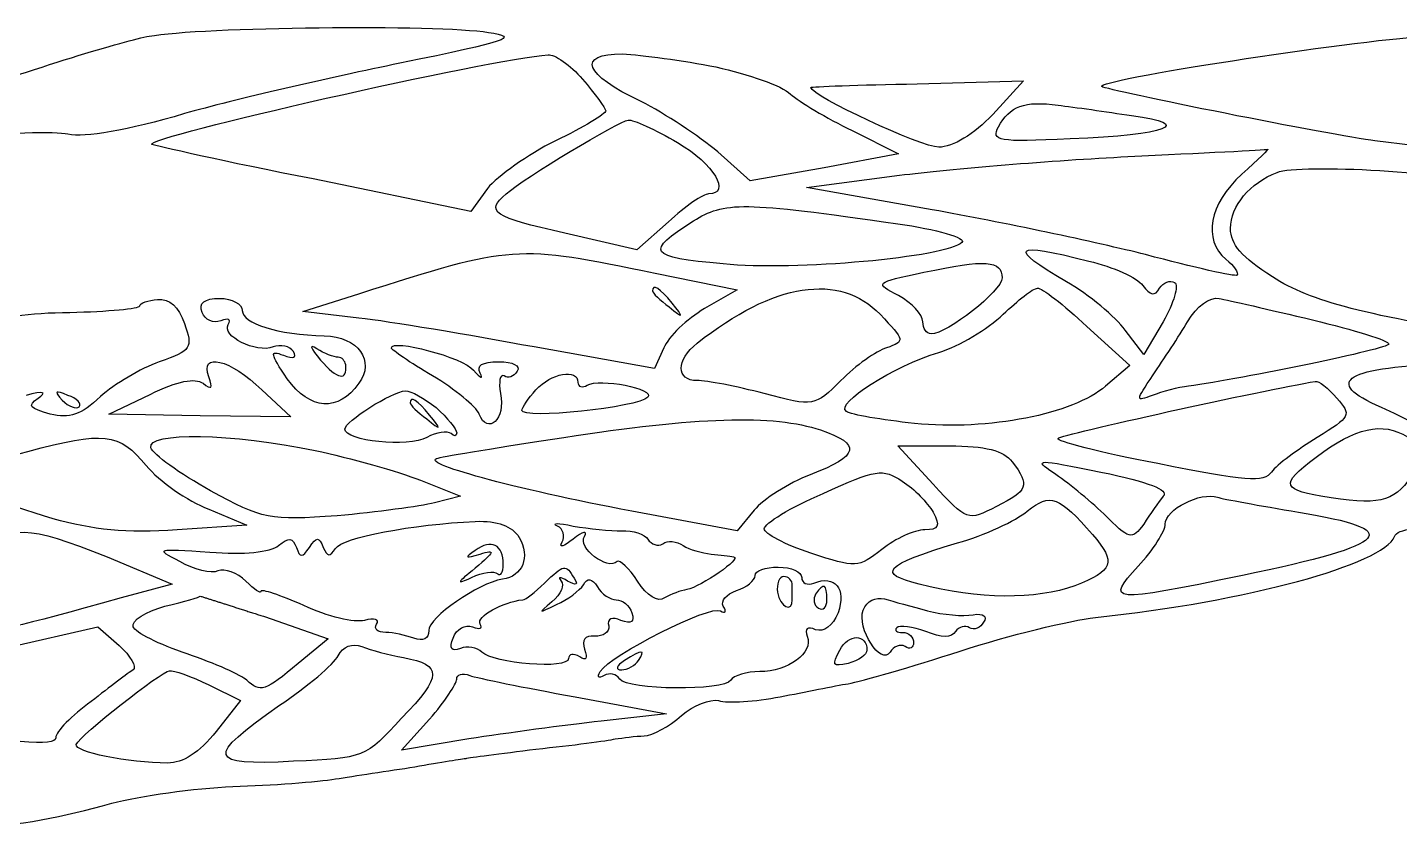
# Model space of a CAD drawing. Header units: millimetres. Extents: x -264 to 389, y -90 to 473.
# Drawn here: x 102.2 to 203.2, y -77.2 to -18.2 of the extents above; entities that cross this region are included whole.
import ezdxf

# ---------------------------------------------------------------- set-up
doc = ezdxf.new("R2010")
doc.units = ezdxf.units.MM
doc.layers.get('0').update_dxf_attribs({"linetype": 'CONTINUOUS'})

msp = doc.modelspace()

# ---------------------------------------------------------------- linework, layer by layer
for p, q in [((167.69, -22.3), (175.51, -22.09)), ((175.51, -22.09), (173.24, -24.56)), ((162.89, -25.73), (166.32, -27.44)), ((204.17, -26.82), (201.36, -26.48)), ((155.41, -29.43), (153.01, -27.3)), ((166.32, -27.44), (160.83, -28.47)), ((160.83, -28.47), (155.41, -29.43)), ((159.53, -29.91), (166.39, -29.02)), ((134.84, -31.69), (123.25, -29.29)), ((136.07, -29.98), (134.84, -31.69)), ((168.79, -31.56), (159.53, -29.91)), ((147.05, -34.5), (141.77, -33.27)), ((149.38, -32.45), (147.05, -34.5)), ((148.42, -36.22), (154.45, -37.45)), ((122.5, -39.03), (126.61, -37.73)), ((154.45, -37.45), (152.05, -38.82)), ((126.61, -39.51), (122.5, -39.03)), ((180.17, -40.13), (183.33, -43.01)), ((185.79, -39.78), (184.35, -42.19)), ((184.35, -42.19), (182.98, -40.4)), ((148.35, -43.21), (139.5, -41.64)), ((149.04, -41.71), (148.35, -43.21)), ((183.33, -43.01), (181.54, -44.52)), ((108.23, -46.57), (111.25, -45.13)), ((119.48, -44.79), (121.6, -46.78)), ((114.95, -46.71), (108.23, -46.57)), ((121.6, -46.78), (114.95, -46.71)), ((168.86, -51.72), (166.25, -48.91)), ((166.25, -48.91), (170.02, -48.91)), ((131.14, -51.44), (134.09, -52.61)), ((134.09, -52.61), (132.17, -53.09)), ((115.57, -53.57), (118.38, -54.74)), ((154.45, -55.15), (146.7, -53.71)), ((155.69, -53.64), (154.45, -55.15)), ((118.38, -54.74), (113.24, -55.08)), ((108.09, -57.07), (112.89, -59.06)), ((112.89, -59.06), (109.12, -60.08)), ((119.68, -61.46), (124.35, -63.1)), ((100.76, -63.72), (107.41, -62.21)), ((107.41, -62.21), (108.99, -63.58)), ((124.35, -63.1), (122.15, -64.89)), ((115.57, -66.46), (117.9, -67.63)), ((142.52, -67.35), (149.24, -68.59)), ((117.9, -67.63), (116.12, -69.89)), ((149.24, -68.59), (144.44, -69.14)), ((129.76, -71.26), (131.82, -69)), ((134.7, -70.44), (129.76, -71.26))]:
    msp.add_line(p, q)
for points, degree in [([(111.18, -18.8), (114.95, -18.11), (132.44, -17.91), (136.14, -18.52)], 3), ([(96.09, -23.46), (102.68, -21.2), (109.47, -19.07), (111.18, -18.8)], 3), ([(136.14, -18.52), (138.47, -18.87), (137.72, -19.14), (129.63, -20.79)], 3), ([(181.27, -22.5), (180.72, -22.02), (199.51, -19.14), (205.07, -18.8)], 3), ([(111.39, -26.75), (110.91, -26.21), (136.35, -20.45), (140.53, -20.17)], 3), ([(140.53, -20.17), (141.01, -20.1), (142.18, -20.93), (143.07, -21.95)], 3), ([(147.39, -23.6), (143.14, -21.61), (142.59, -20.1), (146.02, -20.1)], 3), ([(146.02, -20.1), (147.39, -20.17), (150.48, -20.58), (152.88, -21.06)], 3), ([(129.63, -20.79), (124.55, -21.82), (117.42, -23.46), (113.79, -24.49)], 3), ([(152.88, -21.06), (155.28, -21.61), (157.75, -22.43), (158.36, -23.05)], 3), ([(143.07, -21.95), (143.96, -23.05), (144.78, -24.08), (144.78, -24.29)], 3), ([(158.36, -23.05), (158.98, -23.6), (161.04, -24.83), (162.89, -25.73)], 3), ([(159.87, -22.57), (159.87, -22.5), (163.37, -22.37), (167.69, -22.3)], 3), ([(169.27, -26.96), (168.03, -26.96), (159.87, -23.19), (159.87, -22.57)], 3), ([(201.36, -26.48), (198.41, -26.14), (181.61, -22.78), (181.27, -22.5)], 3), ([(153.01, -27.3), (151.64, -26.14), (149.1, -24.49), (147.39, -23.6)], 3), ([(173.66, -25.45), (174.48, -23.94), (175.58, -23.53), (178.05, -23.87)], 3), ([(178.05, -23.87), (179.21, -24.01), (181.61, -24.35), (183.46, -24.63)], 3), ([(113.79, -24.49), (109.6, -25.73), (106.45, -26.27), (105.21, -26)], 3), ([(137.45, -30.39), (138.75, -29.22), (145.74, -25.04), (146.43, -24.97)], 3), ([(144.78, -24.29), (144.78, -24.49), (143.14, -25.52), (141.08, -26.48)], 3), ([(146.43, -24.97), (146.77, -24.9), (148.42, -25.66), (150.06, -26.62)], 3), ([(173.24, -24.56), (171.87, -26), (170.3, -26.96), (169.27, -26.96)], 3), ([(183.46, -24.63), (188.2, -25.25), (186.14, -26.07), (178.94, -26.34)], 3), ([(105.21, -26), (103.43, -25.59), (90.26, -26.55), (85.81, -27.3)], 3), ([(178.94, -26.34), (173.59, -26.62), (173.11, -26.48), (173.66, -25.45)], 3), ([(123.25, -29.29), (116.87, -28.06), (111.52, -26.82), (111.39, -26.75)], 3), ([(141.08, -26.48), (139.02, -27.51), (136.83, -29.09), (136.07, -29.98)], 3), ([(150.06, -26.62), (152.74, -28.19), (154.04, -30.39), (152.33, -30.39)], 3), ([(183.19, -27.65), (188.68, -27.37), (193.27, -27.17), (193.48, -27.1)], 3), ([(193.48, -27.1), (193.61, -27.03), (192.79, -27.85), (191.56, -28.95)], 3), ([(166.39, -29.02), (170.16, -28.54), (177.7, -27.92), (183.19, -27.65)], 3), ([(191.56, -28.95), (189.16, -31.14), (188.68, -33.75), (190.39, -35.19)], 3), ([(190.73, -32.93), (190.73, -31.28), (192.17, -29.57), (194.16, -28.81)], 3), ([(194.16, -28.81), (195.81, -28.13), (207.26, -28.81), (210.28, -29.77)], 3), ([(141.77, -33.27), (136.49, -32.1), (135.87, -31.69), (137.45, -30.39)], 3), ([(152.33, -30.39), (151.98, -30.39), (150.61, -31.28), (149.38, -32.45)], 3), ([(151.23, -32.38), (153.49, -30.94), (154.8, -30.94), (166.25, -32.58)], 3), ([(184.49, -34.85), (180.93, -33.96), (173.86, -32.45), (168.79, -31.56)], 3), ([(153.42, -35.53), (147.87, -35.05), (147.6, -34.64), (151.23, -32.38)], 3), ([(166.25, -32.58), (169.13, -33), (171.32, -33.61), (170.98, -33.96)], 3), ([(193.82, -36.49), (191.56, -35.05), (190.73, -34.09), (190.73, -32.93)], 3), ([(170.98, -33.96), (169.88, -35.05), (158.64, -36.08), (153.42, -35.53)], 3), ([(126.61, -37.73), (137.99, -34.09), (138.13, -34.09), (148.42, -36.22)], 3), ([(178.66, -36.84), (174.27, -34.3), (174.68, -33.89), (180.31, -35.33)], 3), ([(191.21, -36.36), (191.08, -36.49), (188.06, -35.81), (184.49, -34.85)], 3), ([(190.39, -35.19), (191.01, -35.67), (191.35, -36.22), (191.21, -36.36)], 3), ([(166.32, -37.86), (164.53, -36.97), (164.53, -36.9), (168.17, -36.15)], 3), ([(168.17, -36.15), (172.7, -35.19), (173.93, -35.26), (173.93, -36.56)], 3), ([(180.31, -35.33), (182.09, -35.74), (183.87, -36.56), (184.29, -37.11)], 3), ([(149.65, -38.41), (148.76, -37.32), (148.21, -36.97), (148.21, -37.52)], 3), ([(173.93, -36.56), (173.93, -37.52), (169.88, -40.68), (168.72, -40.68)], 3), ([(174, -39.24), (175.1, -38.21), (176.19, -37.32), (176.54, -37.32)], 3), ([(176.54, -37.32), (176.81, -37.25), (178.46, -38.55), (180.17, -40.13)], 3), ([(182.98, -40.4), (182.3, -39.44), (180.31, -37.8), (178.66, -36.84)], 3), ([(184.29, -37.11), (184.83, -37.86), (185.18, -37.93), (185.52, -37.32)], 3), ([(185.52, -37.32), (185.79, -36.9), (186.27, -36.7), (186.62, -36.9)], 3), ([(186.62, -36.9), (186.96, -37.11), (186.55, -38.41), (185.79, -39.78)], 3), ([(211.31, -41.02), (200.54, -39.3), (196.7, -38.34), (193.82, -36.49)], 3), ([(110.49, -38.62), (110.49, -38.41), (111.11, -38.21), (111.8, -38.14)], 3), ([(111.8, -38.14), (112.69, -38.07), (113.37, -38.69), (113.79, -39.92)], 3), ([(115.09, -39.1), (114.81, -38.41), (115.23, -38.07), (116.39, -38.07)], 3), ([(116.39, -38.07), (117.28, -38.07), (118.04, -38.48), (118.04, -38.96)], 3), ([(148.21, -37.52), (148.21, -37.66), (148.76, -38.21), (149.45, -38.69)], 3), ([(151.5, -41.36), (157.13, -36.9), (162, -36.15), (164.95, -39.24)], 3), ([(168.1, -39.78), (168.1, -39.24), (167.28, -38.41), (166.32, -37.86)], 3), ([(187.58, -39.78), (188.26, -38.62), (189.22, -37.93), (189.91, -38.07)], 3), ([(189.91, -38.07), (190.53, -38.21), (193.61, -38.89), (196.77, -39.65)], 3), ([(99.25, -39.92), (99.73, -39.51), (102.47, -39.1), (105.35, -39.1)], 3), ([(105.35, -39.1), (108.16, -39.03), (110.49, -38.82), (110.49, -38.62)], 3), ([(116.46, -39.72), (115.91, -39.92), (115.29, -39.65), (115.09, -39.1)], 3), ([(118.04, -38.96), (118.04, -39.92), (120.64, -40.74), (124.07, -40.81)], 3), ([(152.05, -38.82), (150.75, -39.58), (149.38, -40.88), (149.04, -41.71)], 3), ([(149.45, -38.69), (150.48, -39.58), (150.54, -39.51), (149.65, -38.41)], 3), ([(164.95, -39.24), (166.8, -41.16), (166.8, -41.22), (165.43, -41.71)], 3), ([(169.27, -42.05), (170.78, -41.57), (172.9, -40.33), (174, -39.24)], 3), ([(113.79, -39.92), (114.4, -41.71), (114.33, -41.91), (111.93, -42.73)], 3), ([(117.01, -39.99), (117.21, -39.58), (117.01, -39.51), (116.46, -39.72)], 3), ([(120.3, -41.64), (119.07, -42.12), (116.46, -40.81), (117.01, -39.99)], 3), ([(139.5, -41.64), (134.7, -40.74), (128.87, -39.78), (126.61, -39.51)], 3), ([(168.72, -40.68), (168.38, -40.68), (168.1, -40.26), (168.1, -39.78)], 3), ([(185.04, -43.69), (185.79, -42.6), (186.96, -40.81), (187.58, -39.78)], 3), ([(196.77, -39.65), (199.85, -40.4), (202.39, -41.16), (202.39, -41.43)], 3), ([(124.07, -40.81), (126.54, -40.88), (127.84, -42.67), (126.61, -44.31)], 3), ([(151.5, -44.11), (149.93, -44.11), (149.93, -42.6), (151.5, -41.36)], 3), ([(121.81, -41.98), (121.54, -41.57), (120.85, -41.43), (120.3, -41.64)], 3), ([(121.33, -43.97), (120.1, -42.12), (120.03, -41.84), (121.06, -42.25)], 3), ([(121.06, -42.25), (121.81, -42.53), (122.08, -42.46), (121.81, -41.98)], 3), ([(123.52, -41.77), (122.91, -41.36), (123.04, -41.71), (123.8, -42.6)], 3), ([(125.1, -42.39), (124.76, -42.39), (124.07, -42.12), (123.52, -41.77)], 3), ([(125.65, -42.94), (125.58, -42.67), (125.38, -42.39), (125.1, -42.39)], 3), ([(129.01, -41.71), (129.01, -41.02), (134.29, -42.39), (135.05, -43.35)], 3), ([(132.03, -43.76), (130.38, -42.8), (129.01, -41.84), (129.01, -41.71)], 3), ([(165.43, -41.71), (164.67, -41.91), (163.16, -43.01), (162.07, -44.11)], 3), ([(162.48, -46.37), (161.59, -45.82), (165.98, -43.01), (169.27, -42.05)], 3), ([(202.39, -41.43), (202.39, -41.77), (191.62, -43.97), (187.65, -44.52)], 3), ([(111.93, -42.73), (110.56, -43.21), (108.64, -44.38), (107.61, -45.27)], 3), ([(115.57, -43.83), (114.88, -41.98), (117.15, -42.53), (119.48, -44.79)], 3), ([(123.8, -42.6), (125.03, -44.04), (125.79, -44.17), (125.65, -42.94)], 3), ([(135.05, -43.35), (135.59, -43.97), (135.8, -44.04), (135.53, -43.56)], 3), ([(135.53, -43.56), (135.25, -43.01), (135.66, -42.73), (136.9, -42.73)], 3), ([(136.9, -42.73), (137.93, -42.73), (138.54, -43.01), (138.27, -43.42)], 3), ([(201.84, -46.09), (197.38, -44.17), (199.17, -43.08), (207.19, -42.87)], 3), ([(111.25, -45.13), (113.31, -44.11), (114.54, -43.9), (115.16, -44.31)], 3), ([(115.16, -44.31), (115.77, -44.79), (115.91, -44.72), (115.57, -43.83)], 3), ([(126.61, -44.31), (125.1, -46.44), (123.04, -46.3), (121.33, -43.97)], 3), ([(135.46, -46.57), (135.25, -46.03), (133.67, -44.72), (132.03, -43.76)], 3), ([(137.31, -43.76), (136.97, -43.63), (136.9, -44.17), (137.03, -45.07)], 3), ([(138.27, -43.42), (137.99, -43.83), (137.58, -43.97), (137.31, -43.76)], 3), ([(139.64, -44.79), (140.74, -43.56), (142.73, -43.21), (142.73, -44.24)], 3), ([(142.73, -44.24), (142.73, -44.59), (143.07, -44.65), (143.41, -44.45)], 3), ([(143.41, -44.45), (144.3, -43.9), (148.49, -44.72), (147.87, -45.34)], 3), ([(156.44, -45.07), (154.39, -44.52), (152.19, -44.11), (151.5, -44.11)], 3), ([(162.07, -44.11), (160.15, -46.03), (160.08, -46.03), (156.44, -45.07)], 3), ([(178.05, -48.36), (178.25, -48.08), (193.2, -44.79), (196.97, -44.17)], 3), ([(184.97, -45.2), (183.74, -45.68), (183.74, -45.61), (185.04, -43.69)], 3), ([(196.97, -44.17), (197.18, -44.11), (197.93, -44.65), (198.55, -45.41)], 3), ([(103.02, -45.41), (103.7, -44.93), (103.43, -44.86), (102.13, -45.2)], 3), ([(103.91, -46.57), (102.4, -46.16), (102.2, -45.96), (103.02, -45.41)], 3), ([(107.61, -45.27), (106.17, -46.64), (105.35, -46.92), (103.91, -46.57)], 3), ([(105.21, -45.2), (104.25, -44.79), (104.18, -44.86), (104.8, -45.55)], 3), ([(106.04, -46.03), (106.24, -45.82), (105.9, -45.41), (105.21, -45.2)], 3), ([(125.58, -47.67), (125.58, -47.12), (129.01, -44.93), (130.04, -44.86)], 3), ([(130.04, -44.86), (130.45, -44.86), (131.41, -45.41), (132.3, -46.09)], 3), ([(137.03, -45.07), (137.45, -46.92), (136.07, -48.15), (135.46, -46.57)], 3), ([(138.61, -46.3), (138.61, -46.09), (139.09, -45.41), (139.64, -44.79)], 3), ([(147.87, -45.34), (147.18, -46.09), (138.61, -46.99), (138.61, -46.3)], 3), ([(181.54, -44.52), (179.14, -46.57), (172.97, -47.81), (167.48, -47.26)], 3), ([(187.65, -44.52), (186.89, -44.59), (185.66, -44.93), (184.97, -45.2)], 3), ([(198.55, -45.41), (199.65, -46.64), (199.58, -46.78), (197.11, -48.29)], 3), ([(104.8, -45.55), (105.28, -46.03), (105.83, -46.23), (106.04, -46.03)], 3), ([(131.82, -46.64), (130.93, -45.55), (130.38, -45.2), (130.38, -45.75)], 3), ([(130.38, -45.75), (130.38, -45.89), (130.93, -46.44), (131.62, -46.92)], 3), ([(132.3, -46.09), (133.13, -46.85), (133.81, -47.67), (133.81, -47.95)], 3), ([(167.48, -47.26), (165.08, -46.99), (162.82, -46.64), (162.48, -46.37)], 3), ([(205.41, -48.15), (205.2, -47.74), (203.56, -46.85), (201.84, -46.09)], 3), ([(131.62, -46.92), (132.65, -47.81), (132.71, -47.74), (131.82, -46.64)], 3), ([(141.7, -48.29), (151.3, -46.78), (157.2, -46.57), (160.56, -47.74)], 3), ([(102.26, -49.32), (107.82, -47.81), (108.99, -47.95), (110.97, -50.35)], 3), ([(111.32, -49.04), (110.97, -47.88), (117.35, -47.95), (123.39, -49.25)], 3), ([(131.62, -48.29), (130.24, -49.04), (125.58, -48.56), (125.58, -47.67)], 3), ([(133.4, -48.01), (133.13, -47.81), (132.3, -47.88), (131.62, -48.29)], 3), ([(132.44, -49.8), (132.99, -49.66), (137.17, -48.97), (141.7, -48.29)], 3), ([(133.81, -47.95), (133.81, -48.22), (133.61, -48.22), (133.4, -48.01)], 3), ([(160.56, -47.74), (163.64, -48.77), (163.44, -49.66), (159.8, -51.03)], 3), ([(185.38, -50.21), (181.13, -49.39), (177.84, -48.56), (178.05, -48.36)], 3), ([(197.11, -48.29), (195.67, -49.18), (194.16, -50.28), (193.75, -50.83)], 3), ([(197.59, -49.32), (200.33, -47.4), (202.25, -47.12), (204.11, -48.49)], 3), ([(104.12, -54.26), (96.3, -51.85), (95.95, -51.03), (102.26, -49.32)], 3), ([(115.71, -52.2), (113.44, -50.96), (111.45, -49.52), (111.32, -49.04)], 3), ([(123.39, -49.25), (125.99, -49.8), (129.49, -50.76), (131.14, -51.44)], 3), ([(170.02, -48.91), (172.76, -48.91), (174, -49.25), (174.68, -50.07)], 3), ([(197.38, -52.61), (194.37, -52.06), (194.37, -51.65), (197.59, -49.32)], 3), ([(110.97, -50.35), (111.93, -51.51), (113.99, -52.95), (115.57, -53.57)], 3), ([(146.7, -53.71), (137.99, -52.06), (130.86, -50.14), (132.44, -49.8)], 3), ([(174.68, -50.07), (175.99, -51.85), (175.85, -52.2), (173.52, -53.36)], 3), ([(177.7, -50.89), (176.19, -49.87), (176.47, -49.87), (181.2, -50.83)], 3), ([(193.75, -50.83), (193.2, -51.65), (191.83, -51.51), (185.38, -50.21)], 3), ([(159.8, -51.03), (158.23, -51.65), (156.37, -52.81), (155.69, -53.64)], 3), ([(160.76, -52.4), (164.67, -50.62), (165.15, -50.55), (166.59, -51.51)], 3), ([(181.41, -53.91), (180.31, -52.88), (178.66, -51.51), (177.7, -50.89)], 3), ([(181.2, -50.83), (184.77, -51.58), (186.21, -52.13), (185.79, -52.61)], 3), ([(204.04, -51.17), (202.67, -53.09), (201.64, -53.3), (197.38, -52.61)], 3), ([(125.03, -54.05), (120.03, -54.39), (119.55, -54.32), (115.71, -52.2)], 3), ([(156.44, -55.01), (156.44, -54.6), (158.36, -53.43), (160.76, -52.4)], 3), ([(166.59, -51.51), (167.48, -52.06), (168.44, -53.09), (168.86, -53.78)], 3), ([(173.52, -53.36), (171.39, -54.46), (171.39, -54.46), (168.86, -51.72)], 3), ([(132.17, -53.09), (131.14, -53.36), (127.91, -53.78), (125.03, -54.05)], 3), ([(175.78, -53.71), (177.5, -52.33), (178.11, -52.61), (180.58, -55.42)], 3), ([(185.79, -52.61), (185.45, -53.02), (184.83, -53.91), (184.35, -54.67)], 3), ([(185.93, -54.67), (185.93, -53.57), (188.54, -52.27), (189.77, -52.68)], 3), ([(189.77, -52.68), (190.18, -52.81), (192.86, -53.3), (195.74, -53.78)], 3), ([(113.24, -55.08), (109.53, -55.35), (107, -55.08), (104.12, -54.26)], 3), ([(124.9, -56.45), (125.38, -55.63), (130.59, -54.67), (135.18, -54.46)], 3), ([(135.18, -54.46), (136.83, -54.39), (137.86, -54.8), (138.41, -55.63)], 3), ([(168.86, -53.78), (169.4, -54.8), (169.27, -55.08), (168.24, -55.08)], 3), ([(170.64, -56.04), (172.63, -55.49), (174.96, -54.39), (175.78, -53.71)], 3), ([(184.35, -54.67), (183.46, -55.83), (183.33, -55.83), (181.41, -53.91)], 3), ([(195.74, -53.78), (203.63, -55.08), (202.73, -56.11), (191.62, -58.44)], 3), ([(98.49, -57), (101.03, -54.67), (102.13, -54.67), (108.09, -57.07)], 3), ([(141.22, -54.8), (140.74, -54.6), (141.29, -54.53), (142.38, -54.8)], 3), ([(141.56, -55.97), (141.83, -55.56), (141.63, -55.01), (141.22, -54.8)], 3), ([(142.38, -54.8), (143.55, -55.01), (145.13, -55.15), (145.95, -55.15)], 3), ([(143.21, -55.56), (143.48, -55.08), (143.07, -55.22), (142.38, -55.76)], 3), ([(145.95, -55.15), (146.77, -55.08), (147.66, -55.42), (147.87, -55.76)], 3), ([(159.87, -56.79), (157.95, -56.18), (156.44, -55.35), (156.44, -55.01)], 3), ([(168.24, -55.08), (167.48, -55.08), (166.11, -55.7), (165.08, -56.52)], 3), ([(180.58, -55.42), (182.37, -57.48), (182.09, -58.1), (179.28, -59.19)], 3), ([(183.94, -57.75), (185.04, -56.59), (185.93, -55.15), (185.93, -54.67)], 3), ([(202.8, -55.56), (203.01, -55.01), (204.65, -54.8), (207.53, -54.87)], 3), ([(115.64, -56.72), (118.17, -56.93), (120.1, -56.72), (120.71, -56.24)], 3), ([(120.71, -56.24), (121.47, -55.63), (121.74, -55.63), (122.02, -56.38)], 3), ([(122.02, -56.38), (122.29, -57.14), (122.43, -57.14), (122.98, -56.38)], 3), ([(122.98, -56.38), (123.52, -55.56), (123.66, -55.56), (124, -56.38)], 3), ([(124, -56.38), (124.28, -57.07), (124.48, -57.07), (124.9, -56.45)], 3), ([(137.24, -57.62), (137.24, -56.18), (136.35, -55.7), (135.18, -56.59)], 3), ([(138.41, -55.63), (139.23, -57.07), (138.68, -58.51), (137.17, -58.71)], 3), ([(142.38, -55.76), (141.7, -56.31), (141.29, -56.45), (141.56, -55.97)], 3), ([(145.61, -57.41), (144.92, -58.1), (142.66, -56.38), (143.21, -55.56)], 3), ([(147.87, -55.76), (148.14, -56.18), (148.62, -56.31), (148.97, -56.11)], 3), ([(148.97, -56.11), (149.31, -55.83), (150, -55.9), (150.48, -56.24)], 3), ([(150.48, -56.24), (150.89, -56.52), (151.85, -56.79), (152.53, -56.86)], 3), ([(165.08, -56.52), (163.37, -57.89), (163.16, -57.89), (159.87, -56.79)], 3), ([(167.83, -59.06), (164.67, -58.3), (165.22, -57.68), (170.64, -56.04)], 3), ([(180.79, -61.52), (191.9, -60.36), (201.98, -57.62), (202.8, -55.56)], 3), ([(113.44, -57.41), (111.59, -56.45), (111.66, -56.45), (115.64, -56.72)], 3), ([(116.25, -58.1), (115.77, -58.3), (114.47, -58.03), (113.44, -57.41)], 3), ([(135.18, -56.59), (134.36, -57.14), (134.43, -57.2), (135.53, -56.86)], 3), ([(135.53, -56.86), (136.69, -56.52), (136.62, -56.66), (135.18, -57.89)], 3), ([(147.12, -58.85), (146.5, -57.89), (145.81, -57.27), (145.61, -57.41)], 3), ([(154.18, -57.07), (154.87, -57.14), (151.78, -59.26), (150.75, -59.47)], 3), ([(152.53, -56.86), (153.15, -56.93), (153.91, -57), (154.18, -57.07)], 3), ([(118.31, -58.85), (117.69, -58.23), (116.73, -57.89), (116.25, -58.1)], 3), ([(135.18, -57.89), (133.81, -58.99), (133.74, -59.12), (134.91, -58.58)], 3), ([(134.91, -58.58), (135.73, -58.16), (136.55, -58.1), (136.83, -58.3)], 3), ([(136.83, -58.3), (137.03, -58.51), (137.24, -58.23), (137.24, -57.62)], 3), ([(140.26, -58.99), (141.7, -57.62), (141.83, -57.55), (142.45, -58.64)], 3), ([(154.39, -59.54), (155.14, -59.33), (155.76, -58.78), (155.76, -58.44)], 3), ([(155.76, -58.44), (155.76, -58.1), (156.51, -57.82), (157.47, -57.82)], 3), ([(157.88, -58.51), (157.54, -58.51), (157.33, -59.06), (157.4, -59.67)], 3), ([(157.47, -57.82), (158.43, -57.82), (159.19, -58.16), (159.19, -58.58)], 3), ([(158.5, -59.19), (158.5, -58.78), (158.23, -58.51), (157.88, -58.51)], 3), ([(191.62, -58.44), (181.89, -60.43), (181.47, -60.43), (183.94, -57.75)], 3), ([(119.41, -59.6), (119.41, -59.81), (118.93, -59.47), (118.31, -58.85)], 3), ([(137.17, -58.71), (135.39, -58.99), (131.75, -61.52), (131.75, -62.48)], 3), ([(138.68, -60.22), (138.89, -60.22), (139.57, -59.67), (140.26, -58.99)], 3), ([(141.49, -58.85), (141.77, -59.12), (141.49, -59.81), (140.81, -60.36)], 3), ([(141.15, -60.56), (141.97, -60.22), (142.86, -59.54), (143.14, -59.12)], 3), ([(141.97, -58.85), (141.42, -58.51), (141.22, -58.51), (141.49, -58.85)], 3), ([(142.45, -58.64), (142.8, -59.12), (142.59, -59.19), (141.97, -58.85)], 3), ([(143.14, -59.12), (143.41, -58.58), (143.76, -58.64), (144.17, -59.26)], 3), ([(144.17, -59.26), (144.44, -59.81), (145.13, -60.22), (145.54, -60.22)], 3), ([(149.1, -60.08), (148.62, -60.43), (147.8, -59.95), (147.12, -58.85)], 3), ([(150.75, -59.47), (150.27, -59.54), (149.58, -59.81), (149.1, -60.08)], 3), ([(153.42, -60.7), (153.22, -60.29), (153.63, -59.81), (154.39, -59.54)], 3), ([(158.5, -60.22), (158.5, -60.02), (158.5, -59.54), (158.5, -59.19)], 3), ([(159.19, -58.58), (159.19, -58.99), (159.6, -59.19), (160.08, -58.99)], 3), ([(160.08, -58.99), (161.65, -58.37), (162.48, -59.4), (161.86, -61.18)], 3), ([(161.04, -60.22), (161.04, -59.06), (160.83, -58.92), (160.21, -59.81)], 3), ([(179.28, -59.19), (176.47, -60.22), (172.15, -60.22), (167.83, -59.06)], 3), ([(109.12, -60.08), (101.37, -62.28), (99.8, -62.62), (96.98, -62.62)], 3), ([(112.35, -60.7), (113.79, -60.36), (114.95, -60.02), (114.95, -59.95)], 3), ([(114.95, -59.95), (117.08, -60.63), (119.68, -61.46)], 2), ([(122.56, -60.63), (120.85, -59.88), (119.41, -59.4), (119.41, -59.6)], 3), ([(135.53, -62), (135.25, -61.46), (137.17, -60.36), (138.68, -60.22)], 3), ([(140.81, -60.36), (139.78, -61.25), (139.78, -61.25), (141.15, -60.56)], 3), ([(145.54, -60.22), (146.02, -60.22), (146.5, -60.63), (146.7, -61.18)], 3), ([(157.4, -59.67), (157.61, -60.77), (158.5, -61.18), (158.5, -60.22)], 3), ([(160.21, -59.81), (160.01, -60.15), (160.08, -60.63), (160.42, -60.84)], 3), ([(160.42, -60.84), (160.76, -61.04), (161.04, -60.77), (161.04, -60.22)], 3), ([(163.71, -60.98), (163.99, -60.29), (164.6, -60.02), (165.29, -60.15)], 3), ([(165.29, -60.15), (165.91, -60.36), (167.35, -60.7), (168.44, -61.04)], 3), ([(110.01, -62.21), (109.88, -61.73), (110.91, -61.11), (112.35, -60.7)], 3), ([(127.02, -61.73), (126.34, -61.94), (124.28, -61.46), (122.56, -60.63)], 3), ([(144.37, -65.5), (145.13, -64.27), (152.46, -60.56), (153.22, -61.04)], 3), ([(146.7, -61.18), (146.91, -61.87), (146.7, -62), (145.88, -61.73)], 3), ([(153.22, -61.04), (153.56, -61.25), (153.7, -61.11), (153.42, -60.7)], 3), ([(161.86, -61.18), (161.45, -62.14), (160.83, -62.62), (160.21, -62.42)], 3), ([(165.7, -64.06), (165.01, -65.16), (163.23, -62.28), (163.71, -60.98)], 3), ([(168.44, -61.04), (169.61, -61.32), (171.05, -61.46), (171.8, -61.32)], 3), ([(170.84, -63.99), (174.41, -62.83), (178.94, -61.73), (180.79, -61.52)], 3), ([(171.8, -61.32), (172.56, -61.18), (172.9, -61.46), (172.56, -61.87)], 3), ([(113.99, -64.2), (111.93, -63.51), (110.15, -62.62), (110.01, -62.21)], 3), ([(127.91, -62), (128.19, -61.66), (127.71, -61.52), (127.02, -61.73)], 3), ([(128.6, -62.62), (127.98, -62.62), (127.71, -62.35), (127.91, -62)], 3), ([(131.75, -62.48), (131.75, -63.1), (131.34, -63.31), (130.66, -63.03)], 3), ([(133.54, -63.03), (133.81, -62.35), (134.43, -62), (134.98, -62.21)], 3), ([(134.98, -62.21), (135.53, -62.42), (135.73, -62.35), (135.53, -62)], 3), ([(144.99, -62.14), (145.06, -62.62), (144.58, -62.9), (143.96, -62.9)], 3), ([(145.88, -61.73), (145.26, -61.46), (144.85, -61.59), (144.99, -62.14)], 3), ([(160.21, -62.42), (159.6, -62.14), (159.39, -62.35), (159.6, -62.9)], 3), ([(166.18, -62.28), (165.98, -62.48), (166.18, -62.62), (166.59, -62.62)], 3), ([(168.31, -62.55), (167.35, -62.21), (166.39, -62.07), (166.18, -62.28)], 3), ([(170.5, -62.55), (170.23, -63.03), (169.47, -63.03), (168.31, -62.55)], 3), ([(171.53, -62.28), (171.19, -62.07), (170.78, -62.21), (170.5, -62.55)], 3), ([(172.56, -61.87), (172.35, -62.28), (171.87, -62.48), (171.53, -62.28)], 3), ([(108.99, -63.58), (109.81, -64.34), (110.29, -65.16), (110.01, -65.37)], 3), ([(125.1, -64.34), (125.44, -63.65), (126.13, -63.38), (126.82, -63.65)], 3), ([(130.66, -63.03), (130.04, -62.83), (129.15, -62.62), (128.6, -62.62)], 3), ([(134.09, -63.79), (133.4, -64.06), (133.26, -63.79), (133.54, -63.03)], 3), ([(143.96, -62.9), (143.21, -62.83), (143, -63.17), (143.21, -63.86)], 3), ([(159.6, -62.9), (160.08, -64.13), (158.16, -65.5), (156.1, -65.5)], 3), ([(162, -63.92), (162.61, -62.69), (163.99, -62.69), (163.99, -63.92)], 3), ([(166.8, -63.65), (166.46, -63.44), (165.91, -63.65), (165.7, -64.06)], 3), ([(166.59, -62.62), (167.07, -62.62), (167.42, -62.96), (167.42, -63.38)], 3), ([(167.42, -63.38), (167.42, -63.72), (167.14, -63.92), (166.8, -63.65)], 3), ([(118.38, -66.12), (117.97, -65.78), (116.05, -64.89), (113.99, -64.2)], 3), ([(120.78, -67.97), (122.84, -66.6), (124.76, -64.95), (125.1, -64.34)], 3), ([(126.82, -63.65), (127.5, -63.92), (128.8, -64.27), (129.9, -64.47)], 3), ([(129.9, -64.47), (132.78, -65.02), (132.78, -65.78), (129.76, -68.93)], 3), ([(135.66, -64.06), (135.32, -63.72), (134.57, -63.58), (134.09, -63.79)], 3), ([(142.04, -64.54), (142.04, -65.37), (136.49, -64.89), (135.66, -64.06)], 3), ([(142.86, -64.41), (142.38, -64.13), (142.04, -64.2), (142.04, -64.54)], 3), ([(143.21, -63.86), (143.48, -64.54), (143.34, -64.75), (142.86, -64.41)], 3), ([(147.18, -64.68), (147.73, -63.86), (147.46, -63.86), (146.16, -64.68)], 3), ([(162.61, -64.89), (161.45, -65.16), (161.38, -65.02), (162, -63.92)], 3), ([(163.99, -63.92), (163.99, -64.27), (163.37, -64.68), (162.61, -64.89)], 3), ([(162.61, -66.39), (163.57, -66.19), (167.28, -65.16), (170.84, -63.99)], 3), ([(105.83, -70.85), (106.1, -70.17), (112.07, -65.5), (112.69, -65.43)], 3), ([(110.01, -65.37), (109.67, -65.57), (108.3, -66.6), (106.93, -67.7)], 3), ([(112.69, -65.43), (112.96, -65.37), (114.27, -65.85), (115.57, -66.46)], 3), ([(122.15, -64.89), (119.75, -66.94), (119.34, -67.08), (118.38, -66.12)], 3), ([(144.65, -65.78), (144.24, -66.05), (144.1, -65.91), (144.37, -65.5)], 3), ([(146.16, -64.68), (145.54, -65.09), (145.47, -65.37), (145.95, -65.37)], 3), ([(145.95, -65.37), (146.36, -65.37), (146.98, -65.02), (147.18, -64.68)], 3), ([(156.1, -65.5), (155.14, -65.5), (154.18, -65.78), (153.97, -66.12)], 3), ([(131.82, -69), (132.92, -67.7), (133.81, -66.39), (133.81, -66.05)], 3), ([(133.81, -66.05), (133.81, -65.71), (134.22, -65.57), (134.77, -65.78)], 3), ([(134.77, -65.78), (135.32, -65.98), (138.75, -66.67), (142.52, -67.35)], 3), ([(145.81, -66.05), (145.54, -65.64), (145.06, -65.57), (144.65, -65.78)], 3), ([(153.97, -66.12), (153.49, -66.94), (146.36, -66.87), (145.81, -66.05)], 3), ([(157.61, -67.35), (159.39, -67.01), (161.65, -66.53), (162.61, -66.39)], 3), ([(150.34, -68.73), (151.23, -67.97), (152.46, -67.49), (153.08, -67.63)], 3), ([(153.08, -67.63), (153.77, -67.83), (155.76, -67.7), (157.61, -67.35)], 3), ([(106.93, -67.7), (105.49, -68.73), (104.32, -69.89), (104.32, -70.37)], 3), ([(121.81, -72.09), (115.43, -72.43), (115.29, -71.81), (120.78, -67.97)], 3), ([(104.32, -70.37), (104.32, -70.99), (101.3, -70.78), (92.39, -69.48)], 3), ([(129.76, -68.93), (127.09, -71.81), (127.02, -71.88), (121.81, -72.09)], 3), ([(144.44, -69.14), (141.83, -69.41), (137.45, -70.03), (134.7, -70.44)], 3), ([(147.6, -70.23), (148.21, -70.17), (149.45, -69.55), (150.34, -68.73)], 3), ([(116.12, -69.89), (114.88, -71.47), (113.65, -72.22), (112.55, -72.22)], 3), ([(139.64, -71.19), (142.32, -70.92), (144.92, -70.58), (145.47, -70.44)], 3), ([(145.47, -70.44), (146.02, -70.37), (146.98, -70.23), (147.6, -70.23)], 3), ([(112.55, -72.22), (109.67, -72.22), (105.62, -71.4), (105.83, -70.85)], 3), ([(134.5, -71.88), (134.7, -71.81), (137.03, -71.54), (139.64, -71.19)], 3), ([(124.9, -73.39), (126.2, -73.18), (128.87, -72.77), (130.72, -72.5)], 3), ([(130.72, -72.5), (132.65, -72.15), (134.29, -71.88), (134.5, -71.88)], 3), ([(117.35, -73.94), (120.16, -73.87), (123.59, -73.59), (124.9, -73.39)], 3), ([(108.44, -75.17), (110.49, -74.62), (114.54, -74.07), (117.35, -73.94)], 3), ([(78.26, -76.89), (97.05, -77.5), (101.03, -77.23), (108.44, -75.17)], 3)]:
    msp.add_open_spline(points, degree=degree)

doc.saveas('drawing.dxf')
